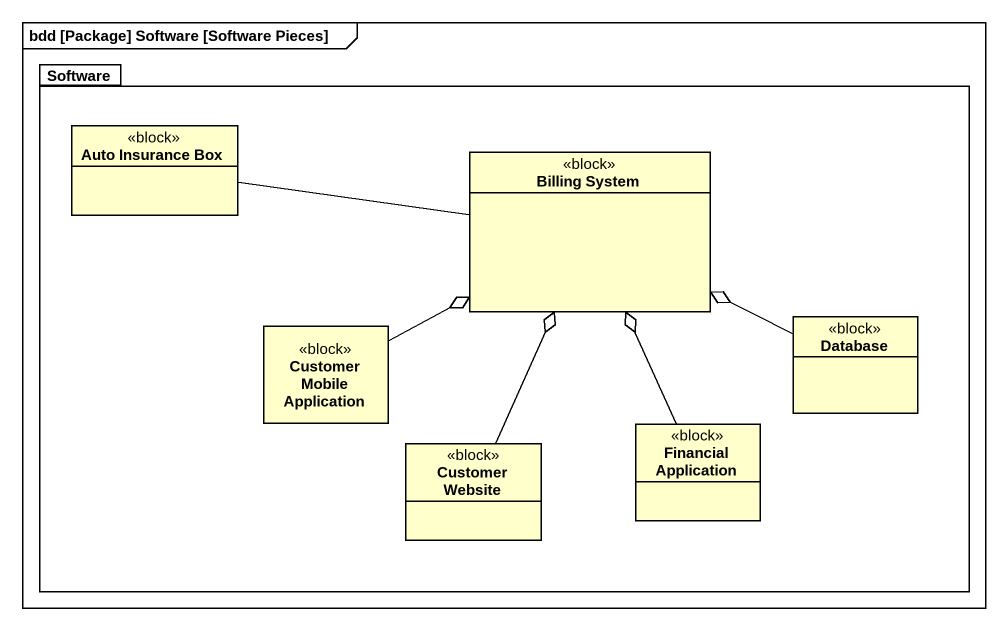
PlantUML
@startuml
mainframe bdd [Package] Software [Software Pieces]
hide circle
hide empty members
package Software {
  class "Auto Insurance Box" as Auto_Insurance_Box <<block>>
  class "Billing System" as Billing_System <<block>>
  class "Customer Mobile Application" as Customer_Mobile_Application <<block>>
  class "Database" as Database_ <<block>>
  class "Customer Website" as Customer_Website <<block>>
  class "Financial Application" as Financial_Application <<block>>
}
Auto_Insurance_Box -right- Billing_System
Customer_Mobile_Application -right-o Billing_System
Database_ -left-o Billing_System
Customer_Website -up-o Billing_System
Financial_Application -up-o Billing_System
@enduml
